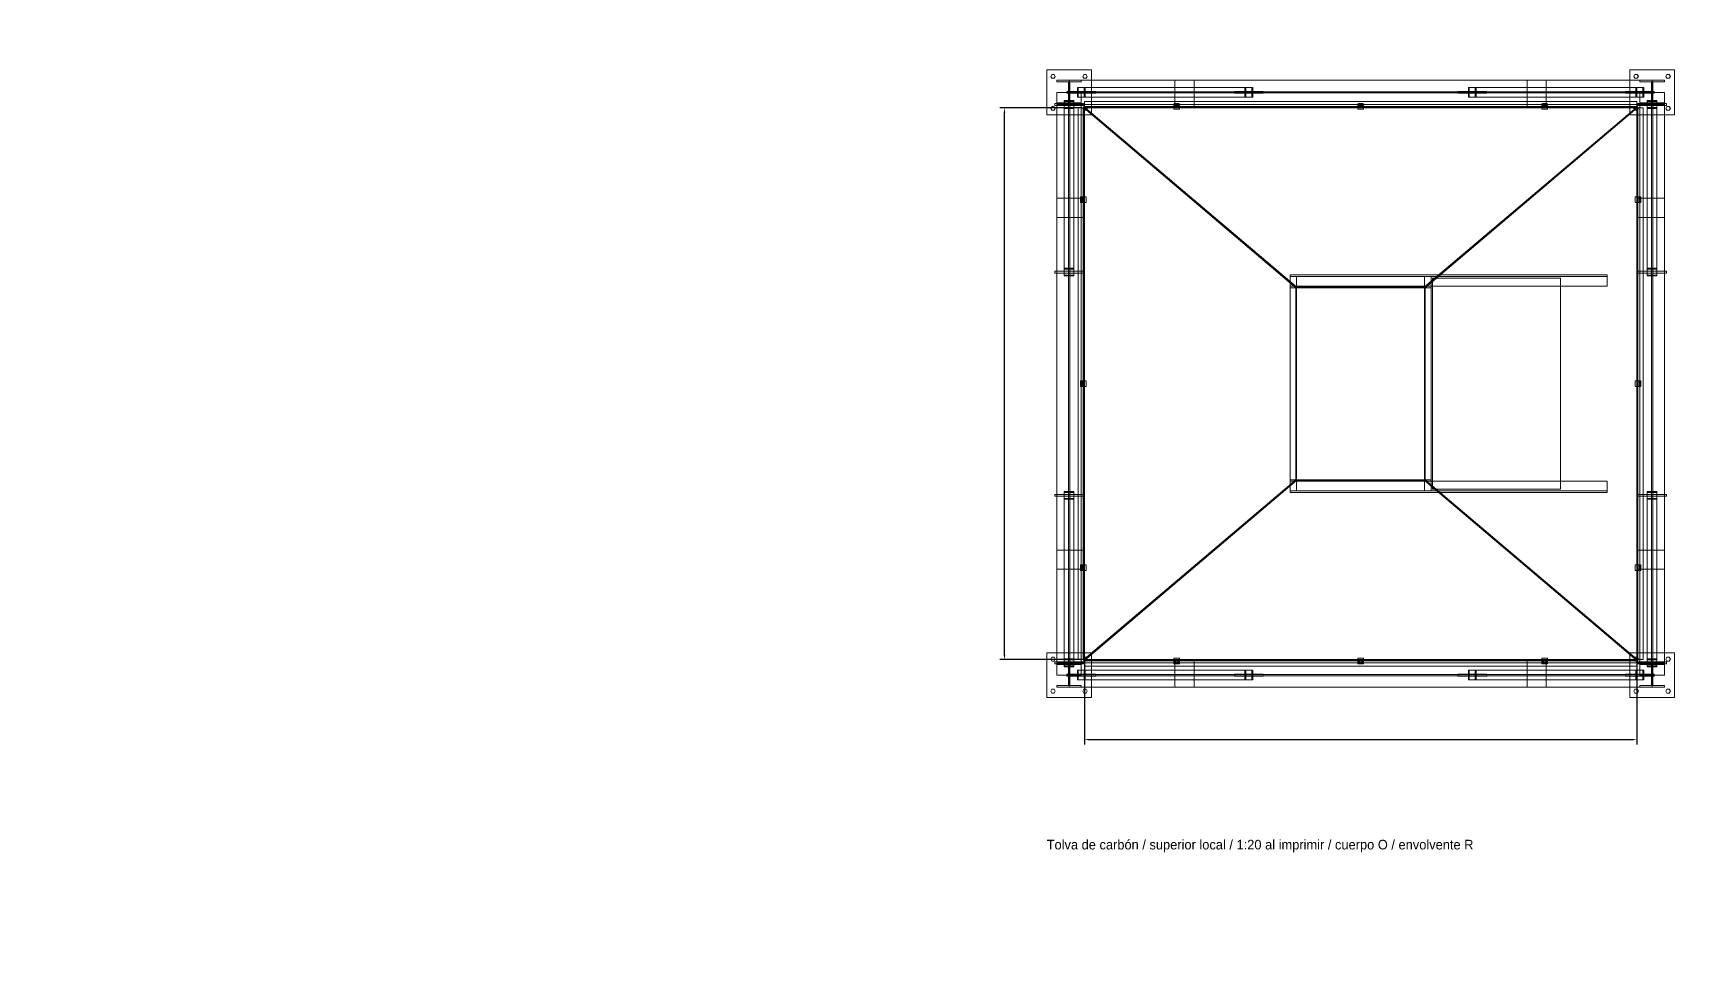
# Model space of a CAD drawing. Header units: millimetres. Extents: x -191664 to 191490, y -197311 to 10263.
# Drawn here: x -6332 to 4086, y -50645 to -44848 of the extents above; entities that cross this region are included whole.
import ezdxf

# ---------------------------------------------------------------- set-up
doc = ezdxf.new("R2010")
doc.units = ezdxf.units.MM
for name, color, linetype, lineweight in [('COTAS_O', 1, 'Continuous', 0), ('DET_tolva_superior', 7, 'Continuous', 0), ('R15_COTAS_TRANSPORTE_P', 1, 'Continuous', 0), ('TEXTOS', 4, 'Continuous', 0)]:
    doc.layers.add(name, color=color, linetype=linetype, lineweight=lineweight)
doc.dimstyles.new('PLANTA_20', dxfattribs={"dimtxt": 50, "dimasz": 30, "dimexe": 30, "dimexo": 16, "dimgap": 20, "dimtad": 1, "dimtih": 1, "dimtoh": 1, "dimdec": 1, "dimzin": 0, "dimdsep": 46, "dimcen": 0.09, "dimadec": 0, "dimazin": 0, "dimtfac": 1, "dimtdec": 4, "dimtofl": 0, "dimtmove": 0, "dimatfit": 3, "dimfxl": 1, "dimtolj": 1, "dimtzin": 0, "dimarcsym": 0})

# ---------------------------------------------------------------- blocks, each defined once
blk = doc.blocks.new('*D44')
at = {"layer": 'COTAS_O', "color": 0, "lineweight": -2, "transparency": 16777216}
for p, q in [((236.5, -48779.5), (236.5, -49293.5)), ((3686.5, -48779.5), (3686.5, -49293.5)), ((266.5, -49263.5), (3656.5, -49263.5))]:
    blk.add_line(p, q, dxfattribs=at)
at = {"layer": 'COTAS_O', "color": 0, "transparency": 16777216}
for points in [[(266.5, -49258.5), (266.5, -49268.5), (236.5, -49263.5)], [(3656.5, -49258.5), (3656.5, -49268.5), (3686.5, -49263.5)]]:
    blk.add_solid(points, dxfattribs=at)
at = {"layer": 'Defpoints', "color": 0, "transparency": 16777216}
for p in [(236.5, -48763.5), (3686.5, -48763.5), (3686.5, -49263.5)]:
    blk.add_point(p, dxfattribs=at)
blk = doc.blocks.new('*D45')
at = {"layer": 'COTAS_O', "color": 0, "lineweight": -2, "transparency": 16777216}
for p, q in [((220.5, -45313.5), (-293.5, -45313.5)), ((-263.5, -48733.5), (-263.5, -45343.5)), ((220.5, -48763.5), (-293.5, -48763.5))]:
    blk.add_line(p, q, dxfattribs=at)
at = {"layer": 'COTAS_O', "color": 0, "transparency": 16777216}
for points in [[(-268.5, -45343.5), (-258.5, -45343.5), (-263.5, -45313.5)], [(-268.5, -48733.5), (-258.5, -48733.5), (-263.5, -48763.5)]]:
    blk.add_solid(points, dxfattribs=at)
at = {"layer": 'Defpoints', "color": 0, "transparency": 16777216}
for p in [(-263.5, -45313.5), (236.5, -45313.5), (236.5, -48763.5)]:
    blk.add_point(p, dxfattribs=at)
blk = doc.blocks.new('*D132')
at = {"layer": 'Defpoints', "color": 0, "transparency": 16777216}
for p in [(-500, -194490), (-500, -194490), (500, -194490), (203, -194657), (440, -194832)]:
    blk.add_point(p, dxfattribs=at)
at = {"layer": 'R15_COTAS_TRANSPORTE_P', "color": 0, "lineweight": -2, "transparency": 16777216}
blk.add_arc((-500, -194490), 723, 342.3783, 357.6217, dxfattribs=at)
at = {"layer": 'R15_COTAS_TRANSPORTE_P', "color": 0, "transparency": 16777216}
for points in [[(217, -194520), (227, -194520), (223, -194490)], [(194, -194710), (184, -194707), (179, -194737)]]:
    blk.add_solid(points, dxfattribs=at)
blk = doc.blocks.new('*D133')
at = {"layer": 'Defpoints', "color": 0, "transparency": 16777216}
for p in [(440, -194148), (-500, -194490), (-500, -194490), (218, -194406), (500, -194490)]:
    blk.add_point(p, dxfattribs=at)
at = {"layer": 'R15_COTAS_TRANSPORTE_P', "color": 0, "lineweight": -2, "transparency": 16777216}
blk.add_arc((-500, -194490), 723, 2.3783, 17.6217, dxfattribs=at)
at = {"layer": 'R15_COTAS_TRANSPORTE_P', "color": 0, "transparency": 16777216}
for points in [[(184, -194273), (194, -194270), (179, -194243)], [(227, -194460), (217, -194460), (223, -194490)]]:
    blk.add_solid(points, dxfattribs=at)

msp = doc.modelspace()

# ---------------------------------------------------------------- linework, layer by layer
at = {"layer": 'DET_tolva_superior', "color": 156, "true_color": 0x164b78}
for p, q in [((0, -45357), (0, -45077)), ((0, -45077), (280, -45077)), ((280, -45077), (280, -45357)), ((3643, -45357), (3643, -45077)), ((3643, -45077), (3923, -45077)), ((3923, -45077), (3923, -45357)), ((63.5, -45140.5), (216.5, -45140.5)), ((63.5, -45151.5), (63.5, -45140.5)), ((63.5, -45151.5), (216.5, -45151.5)), ((126.5, -45223), (126.5, -45211)), ((126.5, -45211), (306.5, -45211)), ((136, -45151.5), (144, -45151.5)), ((136, -45282.5), (136, -45151.5)), ((140, -45293.5), (140, -45140.5)), ((140, -45140.5), (3783, -45140.5)), ((140, -45221), (140, -45213)), ((140, -45213), (3783, -45213)), ((144, -45282.5), (144, -45151.5)), ((1238.92, -45187), (191.92, -45187)), ((191.92, -45187), (191.92, -45247)), ((241.08, -45187), (191.92, -45187)), ((1244.77, -45187), (197.77, -45187)), ((197.77, -45187), (197.77, -45247)), ((235.23, -45187), (197.77, -45187)), ((216.5, -45151.5), (216.5, -45140.5)), ((235.23, -45247), (235.23, -45187)), ((235.23, -45187), (1282.23, -45187)), ((241.08, -45247), (241.08, -45187)), ((241.08, -45187), (1288.08, -45187)), ((306.5, -45211), (306.5, -45223)), ((801.5, -45313.5), (801.5, -45140.5)), ((801.5, -45140.5), (921.5, -45140.5)), ((921.5, -45140.5), (921.5, -45313.5)), ((1173.5, -45223), (1173.5, -45211)), ((1173.5, -45211), (1353.5, -45211)), ((1238.92, -45247), (1238.92, -45187)), ((1238.92, -45187), (1288.08, -45187)), ((1244.77, -45247), (1244.77, -45187)), ((1244.77, -45187), (1282.23, -45187)), ((1282.23, -45187), (1282.23, -45247)), ((1288.08, -45187), (1288.08, -45247)), ((1353.5, -45211), (1353.5, -45223)), ((2569.5, -45223), (2569.5, -45211)), ((2569.5, -45211), (2749.5, -45211)), ((2634.92, -45247), (2634.92, -45187)), ((2634.92, -45187), (3681.92, -45187)), ((2634.92, -45187), (2684.08, -45187)), ((2640.77, -45247), (2640.77, -45187)), ((2640.77, -45187), (3687.77, -45187)), ((2640.77, -45187), (2678.23, -45187)), ((3725.23, -45187), (2678.23, -45187)), ((2678.23, -45187), (2678.23, -45247)), ((3731.08, -45187), (2684.08, -45187)), ((2684.08, -45187), (2684.08, -45247)), ((2749.5, -45211), (2749.5, -45223)), ((3001.5, -45313.5), (3001.5, -45140.5)), ((3001.5, -45140.5), (3121.5, -45140.5)), ((3121.5, -45140.5), (3121.5, -45313.5)), ((3616.5, -45223), (3616.5, -45211)), ((3616.5, -45211), (3796.5, -45211)), ((3681.92, -45187), (3681.92, -45247)), ((3731.08, -45187), (3681.92, -45187)), ((3687.77, -45187), (3687.77, -45247)), ((3725.23, -45187), (3687.77, -45187)), ((3706.5, -45140.5), (3859.5, -45140.5)), ((3706.5, -45151.5), (3706.5, -45140.5)), ((3706.5, -45151.5), (3859.5, -45151.5)), ((3725.23, -45247), (3725.23, -45187)), ((3731.08, -45247), (3731.08, -45187)), ((3779, -45151.5), (3787, -45151.5)), ((3779, -45282.5), (3779, -45151.5)), ((3783, -45140.5), (3783, -45293.5)), ((3783, -45213), (3783, -45221)), ((3787, -45282.5), (3787, -45151.5)), ((3796.5, -45211), (3796.5, -45223)), ((3859.5, -45151.5), (3859.5, -45140.5)), ((50, -45299.5), (50, -45287.5)), ((50, -45287.5), (230, -45287.5)), ((230, -45299.5), (50, -45299.5)), ((63.5, -48860), (63.5, -45217)), ((63.5, -45217), (216.5, -45217)), ((63.5, -45282.5), (216.5, -45282.5)), ((63.5, -45293.5), (63.5, -45282.5)), ((63.5, -45293.5), (216.5, -45293.5)), ((110, -45268.92), (110, -46315.92)), ((170, -45268.92), (110, -45268.92)), ((110, -45268.92), (110, -45318.08)), ((110, -45274.77), (110, -46321.77)), ((170, -45274.77), (110, -45274.77)), ((110, -45274.77), (110, -45312.23)), ((110, -45312.23), (170, -45312.23)), ((110, -46359.23), (110, -45312.23)), ((306.5, -45223), (126.5, -45223)), ((136, -48860), (136, -45217)), ((136, -45217), (144, -45217)), ((136, -45282.5), (144, -45282.5)), ((3783, -45221), (140, -45221)), ((3783, -45293.5), (140, -45293.5)), ((144, -45217), (144, -48860)), ((170, -46315.92), (170, -45268.92)), ((170, -45318.08), (170, -45268.92)), ((170, -46321.77), (170, -45274.77)), ((170, -45312.23), (170, -45274.77)), ((170, -45312.23), (170, -46359.23)), ((191.92, -45247), (1238.92, -45247)), ((191.92, -45247), (241.08, -45247)), ((196.5, -48763.5), (196.5, -45313.5)), ((196.5, -45313.5), (236.5, -45313.5)), ((197.77, -45247), (1244.77, -45247)), ((197.77, -45247), (235.23, -45247)), ((216.5, -45217), (216.5, -48860)), ((216.5, -45293.5), (216.5, -45282.5)), ((230, -45287.5), (230, -45299.5)), ((230.5, -48763.5), (230.5, -45313.5)), ((236.5, -45313.5), (230.5, -45313.5)), ((1282.23, -45247), (235.23, -45247)), ((236.5, -45313.5), (236.5, -45273.5)), ((236.5, -45273.5), (3686.5, -45273.5)), ((236.5, -45307.5), (3686.5, -45307.5)), ((236.5, -45307.5), (236.5, -45313.5)), ((1288.08, -45247), (241.08, -45247)), ((794, -45288), (829, -45288)), ((794, -45323), (794, -45288)), ((921.5, -45313.5), (801.5, -45313.5)), ((829, -45323), (829, -45288)), ((1353.5, -45223), (1173.5, -45223)), ((1288.08, -45247), (1238.92, -45247)), ((1282.23, -45247), (1244.77, -45247)), ((1944, -45288), (1979, -45288)), ((1944, -45323), (1944, -45288)), ((1979, -45323), (1979, -45288)), ((2749.5, -45223), (2569.5, -45223)), ((3681.92, -45247), (2634.92, -45247)), ((2684.08, -45247), (2634.92, -45247)), ((3687.77, -45247), (2640.77, -45247)), ((2678.23, -45247), (2640.77, -45247)), ((2678.23, -45247), (3725.23, -45247)), ((2684.08, -45247), (3731.08, -45247)), ((3121.5, -45313.5), (3001.5, -45313.5)), ((3094, -45288), (3129, -45288)), ((3094, -45323), (3094, -45288)), ((3129, -45323), (3129, -45288)), ((3796.5, -45223), (3616.5, -45223)), ((3681.92, -45247), (3731.08, -45247)), ((3686.5, -45273.5), (3686.5, -45313.5)), ((3686.5, -45313.5), (3686.5, -45307.5)), ((3686.5, -45313.5), (3692.5, -45313.5)), ((3686.5, -45313.5), (3726.5, -45313.5)), ((3687.77, -45247), (3725.23, -45247)), ((3692.5, -48763.5), (3692.5, -45313.5)), ((3693, -45299.5), (3693, -45287.5)), ((3693, -45287.5), (3873, -45287.5)), ((3873, -45299.5), (3693, -45299.5)), ((3706.5, -48860), (3706.5, -45217)), ((3706.5, -45217), (3859.5, -45217)), ((3706.5, -45282.5), (3859.5, -45282.5)), ((3706.5, -45293.5), (3706.5, -45282.5)), ((3706.5, -45293.5), (3859.5, -45293.5)), ((3726.5, -45313.5), (3726.5, -48763.5)), ((3753, -45268.92), (3753, -46315.92)), ((3813, -45268.92), (3753, -45268.92)), ((3753, -45268.92), (3753, -45318.08)), ((3753, -45274.77), (3753, -46321.77)), ((3813, -45274.77), (3753, -45274.77)), ((3753, -45274.77), (3753, -45312.23)), ((3753, -45312.23), (3813, -45312.23)), ((3753, -46359.23), (3753, -45312.23)), ((3779, -48860), (3779, -45217)), ((3779, -45217), (3787, -45217)), ((3779, -45282.5), (3787, -45282.5)), ((3787, -45217), (3787, -48860)), ((3813, -46315.92), (3813, -45268.92)), ((3813, -45318.08), (3813, -45268.92)), ((3813, -46321.77), (3813, -45274.77)), ((3813, -45312.23), (3813, -45274.77)), ((3813, -45312.23), (3813, -46359.23)), ((3859.5, -45217), (3859.5, -48860)), ((3859.5, -45293.5), (3859.5, -45282.5)), ((3873, -45287.5), (3873, -45299.5)), ((280, -45357), (0, -45357)), ((110, -45318.08), (170, -45318.08)), ((110, -46365.08), (110, -45318.08)), ((170, -45318.08), (170, -46365.08)), ((794, -45323), (829, -45323)), ((1944, -45323), (1979, -45323)), ((3094, -45323), (3129, -45323)), ((3923, -45357), (3643, -45357)), ((3753, -45318.08), (3813, -45318.08)), ((3753, -46365.08), (3753, -45318.08)), ((3813, -45318.08), (3813, -46365.08)), ((63.5, -45998.5), (63.5, -45878.5)), ((63.5, -45878.5), (236.5, -45878.5)), ((211, -45871), (246, -45871)), ((211, -45906), (211, -45871)), ((211, -45906), (246, -45906)), ((236.5, -45878.5), (236.5, -45998.5)), ((246, -45906), (246, -45871)), ((3677, -45871), (3712, -45871)), ((3677, -45906), (3677, -45871)), ((3677, -45906), (3712, -45906)), ((3686.5, -45998.5), (3686.5, -45878.5)), ((3686.5, -45878.5), (3859.5, -45878.5)), ((3712, -45906), (3712, -45871)), ((3859.5, -45878.5), (3859.5, -45998.5)), ((236.5, -45998.5), (63.5, -45998.5)), ((3859.5, -45998.5), (3686.5, -45998.5)), ((50, -46346.5), (50, -46334.5)), ((50, -46334.5), (230, -46334.5)), ((230, -46346.5), (50, -46346.5)), ((110, -46315.92), (170, -46315.92)), ((110, -46365.08), (110, -46315.92)), ((110, -46321.77), (170, -46321.77)), ((110, -46359.23), (110, -46321.77)), ((170, -46359.23), (110, -46359.23)), ((170, -46315.92), (170, -46365.08)), ((170, -46321.77), (170, -46359.23)), ((230, -46334.5), (230, -46346.5)), ((1521.5, -46428.5), (1521.5, -46358.5)), ((1521.5, -46358.5), (3501.5, -46358.5)), ((1521.5, -46368.5), (1521.5, -46358.5)), ((3501.5, -46358.5), (3501.5, -46428.5)), ((3501.5, -46358.5), (3501.5, -46368.5)), ((3693, -46346.5), (3693, -46334.5)), ((3693, -46334.5), (3873, -46334.5)), ((3873, -46346.5), (3693, -46346.5)), ((3753, -46315.92), (3813, -46315.92)), ((3753, -46365.08), (3753, -46315.92)), ((3753, -46321.77), (3813, -46321.77)), ((3753, -46359.23), (3753, -46321.77)), ((3813, -46359.23), (3753, -46359.23)), ((3813, -46315.92), (3813, -46365.08)), ((3813, -46321.77), (3813, -46359.23)), ((3873, -46334.5), (3873, -46346.5)), ((170, -46365.08), (110, -46365.08)), ((3501.5, -46368.5), (1521.5, -46368.5)), ((3501.5, -46428.5), (1521.5, -46428.5)), ((3813, -46365.08), (3753, -46365.08)), ((211, -47021), (246, -47021)), ((211, -47056), (211, -47021)), ((211, -47056), (246, -47056)), ((246, -47056), (246, -47021)), ((3677, -47021), (3712, -47021)), ((3677, -47056), (3677, -47021)), ((3677, -47056), (3712, -47056)), ((3712, -47056), (3712, -47021)), ((110, -48758.92), (110, -47711.92)), ((110, -47711.92), (170, -47711.92)), ((110, -47761.08), (110, -47711.92)), ((170, -47711.92), (170, -48758.92)), ((170, -47711.92), (170, -47761.08)), ((1521.5, -47718.5), (1521.5, -47648.5)), ((1521.5, -47648.5), (3501.5, -47648.5)), ((1521.5, -47718.5), (1521.5, -47708.5)), ((1521.5, -47708.5), (3501.5, -47708.5)), ((3501.5, -47648.5), (3501.5, -47718.5)), ((3501.5, -47708.5), (3501.5, -47718.5)), ((3753, -48758.92), (3753, -47711.92)), ((3753, -47711.92), (3813, -47711.92)), ((3753, -47761.08), (3753, -47711.92)), ((3813, -47711.92), (3813, -48758.92)), ((3813, -47711.92), (3813, -47761.08)), ((50, -47742.5), (50, -47730.5)), ((50, -47730.5), (230, -47730.5)), ((230, -47742.5), (50, -47742.5)), ((110, -48764.77), (110, -47717.77)), ((110, -47717.77), (170, -47717.77)), ((110, -47755.23), (110, -47717.77)), ((170, -47755.23), (110, -47755.23)), ((110, -47755.23), (110, -48802.23)), ((170, -47761.08), (110, -47761.08)), ((110, -47761.08), (110, -48808.08)), ((170, -47717.77), (170, -48764.77)), ((170, -47717.77), (170, -47755.23)), ((170, -48802.23), (170, -47755.23)), ((170, -48808.08), (170, -47761.08)), ((230, -47730.5), (230, -47742.5)), ((3501.5, -47718.5), (1521.5, -47718.5)), ((3693, -47742.5), (3693, -47730.5)), ((3693, -47730.5), (3873, -47730.5)), ((3873, -47742.5), (3693, -47742.5)), ((3753, -48764.77), (3753, -47717.77)), ((3753, -47717.77), (3813, -47717.77)), ((3753, -47755.23), (3753, -47717.77)), ((3813, -47755.23), (3753, -47755.23)), ((3753, -47755.23), (3753, -48802.23)), ((3813, -47761.08), (3753, -47761.08)), ((3753, -47761.08), (3753, -48808.08)), ((3813, -47717.77), (3813, -48764.77)), ((3813, -47717.77), (3813, -47755.23)), ((3813, -48802.23), (3813, -47755.23)), ((3813, -48808.08), (3813, -47761.08)), ((3873, -47730.5), (3873, -47742.5)), ((63.5, -48198.5), (63.5, -48078.5)), ((63.5, -48078.5), (236.5, -48078.5)), ((236.5, -48078.5), (236.5, -48198.5)), ((3686.5, -48198.5), (3686.5, -48078.5)), ((3686.5, -48078.5), (3859.5, -48078.5)), ((3859.5, -48078.5), (3859.5, -48198.5)), ((236.5, -48198.5), (63.5, -48198.5)), ((211, -48171), (246, -48171)), ((211, -48206), (211, -48171)), ((211, -48206), (246, -48206)), ((246, -48206), (246, -48171)), ((3677, -48171), (3712, -48171)), ((3677, -48206), (3677, -48171)), ((3677, -48206), (3712, -48206)), ((3859.5, -48198.5), (3686.5, -48198.5)), ((3712, -48206), (3712, -48171)), ((0, -49000), (0, -48720)), ((0, -48720), (280, -48720)), ((280, -48720), (280, -49000)), ((794, -48754), (829, -48754)), ((794, -48789), (794, -48754)), ((829, -48789), (829, -48754)), ((1944, -48754), (1979, -48754)), ((1944, -48789), (1944, -48754)), ((1979, -48789), (1979, -48754)), ((3094, -48754), (3129, -48754)), ((3094, -48789), (3094, -48754)), ((3129, -48789), (3129, -48754)), ((3643, -49000), (3643, -48720)), ((3643, -48720), (3923, -48720)), ((3923, -48720), (3923, -49000)), ((50, -48789.5), (50, -48777.5)), ((50, -48777.5), (230, -48777.5)), ((230, -48789.5), (50, -48789.5)), ((63.5, -48783.5), (216.5, -48783.5)), ((63.5, -48794.5), (63.5, -48783.5)), ((63.5, -48794.5), (216.5, -48794.5)), ((170, -48758.92), (110, -48758.92)), ((110, -48758.92), (110, -48808.08)), ((170, -48764.77), (110, -48764.77)), ((110, -48764.77), (110, -48802.23)), ((110, -48802.23), (170, -48802.23)), ((110, -48808.08), (170, -48808.08)), ((126.5, -48866), (126.5, -48854)), ((126.5, -48854), (306.5, -48854)), ((136, -48794.5), (144, -48794.5)), ((136, -48925.5), (136, -48794.5)), ((140, -48936.5), (140, -48783.5)), ((140, -48783.5), (3783, -48783.5)), ((140, -48864), (140, -48856)), ((140, -48856), (3783, -48856)), ((144, -48925.5), (144, -48794.5)), ((170, -48808.08), (170, -48758.92)), ((170, -48802.23), (170, -48764.77)), ((1238.92, -48830), (191.92, -48830)), ((191.92, -48830), (191.92, -48890)), ((241.08, -48830), (191.92, -48830)), ((236.5, -48763.5), (196.5, -48763.5)), ((1244.77, -48830), (197.77, -48830)), ((197.77, -48830), (197.77, -48890)), ((235.23, -48830), (197.77, -48830)), ((216.5, -48794.5), (216.5, -48783.5)), ((230, -48777.5), (230, -48789.5)), ((230.5, -48763.5), (236.5, -48763.5)), ((235.23, -48890), (235.23, -48830)), ((235.23, -48830), (1282.23, -48830)), ((236.5, -48769.5), (236.5, -48763.5)), ((236.5, -48803.5), (236.5, -48763.5)), ((236.5, -48769.5), (3686.5, -48769.5)), ((3686.5, -48803.5), (236.5, -48803.5)), ((241.08, -48890), (241.08, -48830)), ((241.08, -48830), (1288.08, -48830)), ((306.5, -48854), (306.5, -48866)), ((794, -48789), (829, -48789)), ((801.5, -48763.5), (921.5, -48763.5)), ((801.5, -48936.5), (801.5, -48763.5)), ((921.5, -48763.5), (921.5, -48936.5)), ((1173.5, -48866), (1173.5, -48854)), ((1173.5, -48854), (1353.5, -48854)), ((1238.92, -48890), (1238.92, -48830)), ((1238.92, -48830), (1288.08, -48830)), ((1244.77, -48890), (1244.77, -48830)), ((1244.77, -48830), (1282.23, -48830)), ((1282.23, -48830), (1282.23, -48890)), ((1288.08, -48830), (1288.08, -48890)), ((1353.5, -48854), (1353.5, -48866)), ((1944, -48789), (1979, -48789)), ((2569.5, -48866), (2569.5, -48854)), ((2569.5, -48854), (2749.5, -48854)), ((2634.92, -48890), (2634.92, -48830)), ((2634.92, -48830), (3681.92, -48830)), ((2634.92, -48830), (2684.08, -48830)), ((2640.77, -48890), (2640.77, -48830)), ((2640.77, -48830), (3687.77, -48830)), ((2640.77, -48830), (2678.23, -48830)), ((3725.23, -48830), (2678.23, -48830)), ((2678.23, -48830), (2678.23, -48890)), ((3731.08, -48830), (2684.08, -48830)), ((2684.08, -48830), (2684.08, -48890)), ((2749.5, -48854), (2749.5, -48866)), ((3001.5, -48763.5), (3121.5, -48763.5)), ((3001.5, -48936.5), (3001.5, -48763.5)), ((3094, -48789), (3129, -48789)), ((3121.5, -48763.5), (3121.5, -48936.5)), ((3616.5, -48866), (3616.5, -48854)), ((3616.5, -48854), (3796.5, -48854)), ((3681.92, -48830), (3681.92, -48890)), ((3731.08, -48830), (3681.92, -48830)), ((3692.5, -48763.5), (3686.5, -48763.5)), ((3726.5, -48763.5), (3686.5, -48763.5)), ((3686.5, -48763.5), (3686.5, -48769.5)), ((3686.5, -48763.5), (3686.5, -48803.5)), ((3687.77, -48830), (3687.77, -48890)), ((3725.23, -48830), (3687.77, -48830)), ((3693, -48789.5), (3693, -48777.5)), ((3693, -48777.5), (3873, -48777.5)), ((3873, -48789.5), (3693, -48789.5)), ((3706.5, -48783.5), (3859.5, -48783.5)), ((3706.5, -48794.5), (3706.5, -48783.5)), ((3706.5, -48794.5), (3859.5, -48794.5)), ((3725.23, -48890), (3725.23, -48830)), ((3731.08, -48890), (3731.08, -48830)), ((3813, -48758.92), (3753, -48758.92)), ((3753, -48758.92), (3753, -48808.08)), ((3813, -48764.77), (3753, -48764.77)), ((3753, -48764.77), (3753, -48802.23)), ((3753, -48802.23), (3813, -48802.23)), ((3753, -48808.08), (3813, -48808.08)), ((3779, -48794.5), (3787, -48794.5)), ((3779, -48925.5), (3779, -48794.5)), ((3783, -48783.5), (3783, -48936.5)), ((3783, -48856), (3783, -48864)), ((3787, -48925.5), (3787, -48794.5)), ((3796.5, -48854), (3796.5, -48866)), ((3813, -48808.08), (3813, -48758.92)), ((3813, -48802.23), (3813, -48764.77)), ((3859.5, -48794.5), (3859.5, -48783.5)), ((3873, -48777.5), (3873, -48789.5)), ((216.5, -48860), (63.5, -48860)), ((63.5, -48925.5), (216.5, -48925.5)), ((63.5, -48936.5), (63.5, -48925.5)), ((63.5, -48936.5), (216.5, -48936.5)), ((306.5, -48866), (126.5, -48866)), ((144, -48860), (136, -48860)), ((136, -48925.5), (144, -48925.5)), ((3783, -48864), (140, -48864)), ((3783, -48936.5), (140, -48936.5)), ((191.92, -48890), (1238.92, -48890)), ((191.92, -48890), (241.08, -48890)), ((197.77, -48890), (1244.77, -48890)), ((197.77, -48890), (235.23, -48890)), ((216.5, -48936.5), (216.5, -48925.5)), ((1282.23, -48890), (235.23, -48890)), ((1288.08, -48890), (241.08, -48890)), ((921.5, -48936.5), (801.5, -48936.5)), ((1353.5, -48866), (1173.5, -48866)), ((1288.08, -48890), (1238.92, -48890)), ((1282.23, -48890), (1244.77, -48890)), ((2749.5, -48866), (2569.5, -48866)), ((3681.92, -48890), (2634.92, -48890)), ((2684.08, -48890), (2634.92, -48890)), ((3687.77, -48890), (2640.77, -48890)), ((2678.23, -48890), (2640.77, -48890)), ((2678.23, -48890), (3725.23, -48890)), ((2684.08, -48890), (3731.08, -48890)), ((3121.5, -48936.5), (3001.5, -48936.5)), ((3796.5, -48866), (3616.5, -48866)), ((3681.92, -48890), (3731.08, -48890)), ((3687.77, -48890), (3725.23, -48890)), ((3859.5, -48860), (3706.5, -48860)), ((3706.5, -48925.5), (3859.5, -48925.5)), ((3706.5, -48936.5), (3706.5, -48925.5)), ((3706.5, -48936.5), (3859.5, -48936.5)), ((3787, -48860), (3779, -48860)), ((3779, -48925.5), (3787, -48925.5)), ((3859.5, -48936.5), (3859.5, -48925.5)), ((280, -49000), (0, -49000)), ((3923, -49000), (3643, -49000))]:
    msp.add_line(p, q, dxfattribs=at)
at = {"layer": 'DET_tolva_superior', "color": 9, "true_color": 0xb7bec5}
for p, q in [((26, -45117), (33, -45104.88)), ((33, -45104.88), (47, -45104.88)), ((47, -45104.88), (54, -45117)), ((226, -45117), (233, -45104.88)), ((233, -45104.88), (247, -45104.88)), ((247, -45104.88), (254, -45117)), ((3669, -45117), (3676, -45104.88)), ((3676, -45104.88), (3690, -45104.88)), ((3690, -45104.88), (3697, -45117)), ((3869, -45117), (3876, -45104.88)), ((3876, -45104.88), (3890, -45104.88)), ((3890, -45104.88), (3897, -45117)), ((33, -45129.12), (26, -45117)), ((47, -45129.12), (33, -45129.12)), ((54, -45117), (47, -45129.12)), ((233, -45129.12), (226, -45117)), ((247, -45129.12), (233, -45129.12)), ((254, -45117), (247, -45129.12)), ((3676, -45129.12), (3669, -45117)), ((3690, -45129.12), (3676, -45129.12)), ((3697, -45117), (3690, -45129.12)), ((3876, -45129.12), (3869, -45117)), ((3890, -45129.12), (3876, -45129.12)), ((3897, -45117), (3890, -45129.12)), ((26, -45317), (33, -45304.88)), ((33, -45329.12), (26, -45317)), ((33, -45304.88), (47, -45304.88)), ((47, -45304.88), (54, -45317)), ((54, -45317), (47, -45329.12)), ((226, -45317), (233, -45304.88)), ((233, -45329.12), (226, -45317)), ((233, -45304.88), (247, -45304.88)), ((247, -45304.88), (254, -45317)), ((254, -45317), (247, -45329.12)), ((804.5, -45286.5), (797.5, -45286.5)), ((797.5, -45286.5), (797.5, -45298.5)), ((804.5, -45298.5), (797.5, -45298.5)), ((818.5, -45286.5), (804.5, -45286.5)), ((804.5, -45286.5), (804.5, -45298.5)), ((818.5, -45298.5), (804.5, -45298.5)), ((818.5, -45286.5), (825.5, -45286.5)), ((818.5, -45286.5), (818.5, -45298.5)), ((825.5, -45298.5), (818.5, -45298.5)), ((825.5, -45298.5), (825.5, -45286.5)), ((1954.5, -45286.5), (1947.5, -45286.5)), ((1947.5, -45286.5), (1947.5, -45298.5)), ((1954.5, -45298.5), (1947.5, -45298.5)), ((1968.5, -45286.5), (1954.5, -45286.5)), ((1954.5, -45286.5), (1954.5, -45298.5)), ((1968.5, -45298.5), (1954.5, -45298.5)), ((1968.5, -45286.5), (1975.5, -45286.5)), ((1968.5, -45286.5), (1968.5, -45298.5)), ((1975.5, -45298.5), (1968.5, -45298.5)), ((1975.5, -45298.5), (1975.5, -45286.5)), ((3104.5, -45286.5), (3097.5, -45286.5)), ((3097.5, -45286.5), (3097.5, -45298.5)), ((3104.5, -45298.5), (3097.5, -45298.5)), ((3118.5, -45286.5), (3104.5, -45286.5)), ((3104.5, -45286.5), (3104.5, -45298.5)), ((3118.5, -45298.5), (3104.5, -45298.5)), ((3118.5, -45286.5), (3125.5, -45286.5)), ((3118.5, -45286.5), (3118.5, -45298.5)), ((3125.5, -45298.5), (3118.5, -45298.5)), ((3125.5, -45298.5), (3125.5, -45286.5)), ((3669, -45317), (3676, -45304.88)), ((3676, -45329.12), (3669, -45317)), ((3676, -45304.88), (3690, -45304.88)), ((3690, -45304.88), (3697, -45317)), ((3697, -45317), (3690, -45329.12)), ((3869, -45317), (3876, -45304.88)), ((3876, -45329.12), (3869, -45317)), ((3876, -45304.88), (3890, -45304.88)), ((3890, -45304.88), (3897, -45317)), ((3897, -45317), (3890, -45329.12)), ((47, -45329.12), (33, -45329.12)), ((247, -45329.12), (233, -45329.12)), ((3690, -45329.12), (3676, -45329.12)), ((3890, -45329.12), (3876, -45329.12)), ((221.5, -45881.5), (221.5, -45874.5)), ((233.5, -45874.5), (221.5, -45874.5)), ((221.5, -45881.5), (221.5, -45895.5)), ((221.5, -45881.5), (233.5, -45881.5)), ((221.5, -45895.5), (221.5, -45902.5)), ((221.5, -45895.5), (233.5, -45895.5)), ((221.5, -45902.5), (233.5, -45902.5)), ((233.5, -45874.5), (233.5, -45881.5)), ((233.5, -45881.5), (233.5, -45895.5)), ((233.5, -45895.5), (233.5, -45902.5)), ((3701.5, -45881.5), (3701.5, -45874.5)), ((3713.5, -45874.5), (3701.5, -45874.5)), ((3701.5, -45881.5), (3701.5, -45895.5)), ((3701.5, -45881.5), (3713.5, -45881.5)), ((3701.5, -45895.5), (3701.5, -45902.5)), ((3701.5, -45895.5), (3713.5, -45895.5)), ((3701.5, -45902.5), (3713.5, -45902.5)), ((3713.5, -45874.5), (3713.5, -45881.5)), ((3713.5, -45881.5), (3713.5, -45895.5)), ((3713.5, -45895.5), (3713.5, -45902.5)), ((1521.5, -46428.5), (1521.5, -46368.5)), ((1521.5, -46438.5), (1521.5, -46368.5)), ((1521.5, -46368.5), (2401.5, -46368.5)), ((1521.5, -47708.5), (1521.5, -46368.5)), ((1521.5, -46368.5), (1561.5, -46368.5)), ((2401.5, -46438.5), (1521.5, -46438.5)), ((1561.5, -46368.5), (1561.5, -47708.5)), ((2361.5, -47708.5), (2361.5, -46368.5)), ((2361.5, -46368.5), (2401.5, -46368.5)), ((2401.5, -46368.5), (2401.5, -46438.5)), ((2401.5, -46368.5), (2401.5, -47708.5)), ((3501.5, -46368.5), (3501.5, -46428.5)), ((221.5, -47031.5), (221.5, -47024.5)), ((233.5, -47024.5), (221.5, -47024.5)), ((221.5, -47031.5), (221.5, -47045.5)), ((221.5, -47031.5), (233.5, -47031.5)), ((221.5, -47045.5), (221.5, -47052.5)), ((221.5, -47045.5), (233.5, -47045.5)), ((221.5, -47052.5), (233.5, -47052.5)), ((233.5, -47024.5), (233.5, -47031.5)), ((233.5, -47031.5), (233.5, -47045.5)), ((233.5, -47045.5), (233.5, -47052.5)), ((3701.5, -47031.5), (3701.5, -47024.5)), ((3713.5, -47024.5), (3701.5, -47024.5)), ((3701.5, -47031.5), (3701.5, -47045.5)), ((3701.5, -47031.5), (3713.5, -47031.5)), ((3701.5, -47045.5), (3701.5, -47052.5)), ((3701.5, -47045.5), (3713.5, -47045.5)), ((3701.5, -47052.5), (3713.5, -47052.5)), ((3713.5, -47024.5), (3713.5, -47031.5)), ((3713.5, -47031.5), (3713.5, -47045.5)), ((3713.5, -47045.5), (3713.5, -47052.5)), ((1521.5, -47708.5), (1521.5, -47638.5)), ((1521.5, -47638.5), (2401.5, -47638.5)), ((1521.5, -47708.5), (1521.5, -47648.5)), ((2401.5, -47708.5), (1521.5, -47708.5)), ((1561.5, -47708.5), (1521.5, -47708.5)), ((2401.5, -47708.5), (2361.5, -47708.5)), ((2401.5, -47638.5), (2401.5, -47708.5)), ((3501.5, -47648.5), (3501.5, -47708.5)), ((221.5, -48181.5), (221.5, -48174.5)), ((233.5, -48174.5), (221.5, -48174.5)), ((221.5, -48181.5), (221.5, -48195.5)), ((221.5, -48181.5), (233.5, -48181.5)), ((221.5, -48195.5), (221.5, -48202.5)), ((221.5, -48195.5), (233.5, -48195.5)), ((221.5, -48202.5), (233.5, -48202.5)), ((233.5, -48174.5), (233.5, -48181.5)), ((233.5, -48181.5), (233.5, -48195.5)), ((233.5, -48195.5), (233.5, -48202.5)), ((3701.5, -48181.5), (3701.5, -48174.5)), ((3713.5, -48174.5), (3701.5, -48174.5)), ((3701.5, -48181.5), (3701.5, -48195.5)), ((3701.5, -48181.5), (3713.5, -48181.5)), ((3701.5, -48195.5), (3701.5, -48202.5)), ((3701.5, -48195.5), (3713.5, -48195.5)), ((3701.5, -48202.5), (3713.5, -48202.5)), ((3713.5, -48174.5), (3713.5, -48181.5)), ((3713.5, -48181.5), (3713.5, -48195.5)), ((3713.5, -48195.5), (3713.5, -48202.5)), ((26, -48760), (33, -48747.88)), ((33, -48747.88), (47, -48747.88)), ((47, -48747.88), (54, -48760)), ((226, -48760), (233, -48747.88)), ((233, -48747.88), (247, -48747.88)), ((247, -48747.88), (254, -48760)), ((3669, -48760), (3676, -48747.88)), ((3676, -48747.88), (3690, -48747.88)), ((3690, -48747.88), (3697, -48760)), ((3869, -48760), (3876, -48747.88)), ((3876, -48747.88), (3890, -48747.88)), ((3890, -48747.88), (3897, -48760)), ((33, -48772.12), (26, -48760)), ((47, -48772.12), (33, -48772.12)), ((54, -48760), (47, -48772.12)), ((233, -48772.12), (226, -48760)), ((247, -48772.12), (233, -48772.12)), ((254, -48760), (247, -48772.12)), ((804.5, -48766.5), (797.5, -48766.5)), ((797.5, -48766.5), (797.5, -48778.5)), ((804.5, -48778.5), (797.5, -48778.5)), ((818.5, -48766.5), (804.5, -48766.5)), ((804.5, -48766.5), (804.5, -48778.5)), ((818.5, -48778.5), (804.5, -48778.5)), ((818.5, -48766.5), (825.5, -48766.5)), ((818.5, -48766.5), (818.5, -48778.5)), ((825.5, -48778.5), (818.5, -48778.5)), ((825.5, -48778.5), (825.5, -48766.5)), ((1954.5, -48766.5), (1947.5, -48766.5)), ((1947.5, -48766.5), (1947.5, -48778.5)), ((1954.5, -48778.5), (1947.5, -48778.5)), ((1968.5, -48766.5), (1954.5, -48766.5)), ((1954.5, -48766.5), (1954.5, -48778.5)), ((1968.5, -48778.5), (1954.5, -48778.5)), ((1968.5, -48766.5), (1975.5, -48766.5)), ((1968.5, -48766.5), (1968.5, -48778.5)), ((1975.5, -48778.5), (1968.5, -48778.5)), ((1975.5, -48778.5), (1975.5, -48766.5)), ((3104.5, -48766.5), (3097.5, -48766.5)), ((3097.5, -48766.5), (3097.5, -48778.5)), ((3104.5, -48778.5), (3097.5, -48778.5)), ((3118.5, -48766.5), (3104.5, -48766.5)), ((3104.5, -48766.5), (3104.5, -48778.5)), ((3118.5, -48778.5), (3104.5, -48778.5)), ((3118.5, -48766.5), (3125.5, -48766.5)), ((3118.5, -48766.5), (3118.5, -48778.5)), ((3125.5, -48778.5), (3118.5, -48778.5)), ((3125.5, -48778.5), (3125.5, -48766.5)), ((3676, -48772.12), (3669, -48760)), ((3690, -48772.12), (3676, -48772.12)), ((3697, -48760), (3690, -48772.12)), ((3876, -48772.12), (3869, -48760)), ((3890, -48772.12), (3876, -48772.12)), ((3897, -48760), (3890, -48772.12)), ((26, -48960), (33, -48947.88)), ((33, -48972.12), (26, -48960)), ((33, -48947.88), (47, -48947.88)), ((47, -48947.88), (54, -48960)), ((54, -48960), (47, -48972.12)), ((226, -48960), (233, -48947.88)), ((233, -48972.12), (226, -48960)), ((233, -48947.88), (247, -48947.88)), ((247, -48947.88), (254, -48960)), ((254, -48960), (247, -48972.12)), ((3669, -48960), (3676, -48947.88)), ((3676, -48972.12), (3669, -48960)), ((3676, -48947.88), (3690, -48947.88)), ((3690, -48947.88), (3697, -48960)), ((3697, -48960), (3690, -48972.12)), ((3869, -48960), (3876, -48947.88)), ((3876, -48972.12), (3869, -48960)), ((3876, -48947.88), (3890, -48947.88)), ((3890, -48947.88), (3897, -48960)), ((3897, -48960), (3890, -48972.12)), ((47, -48972.12), (33, -48972.12)), ((247, -48972.12), (233, -48972.12)), ((3690, -48972.12), (3676, -48972.12)), ((3890, -48972.12), (3876, -48972.12))]:
    msp.add_line(p, q, dxfattribs=at)
at = {"layer": 'DET_tolva_superior', "color": 252, "true_color": 0x818b94}
for p, q in [((228.5, -48763.5), (228.5, -45313.5)), ((236.5, -45313.5), (228.5, -45313.5)), ((1557.37, -46438.5), (232.37, -45313.5)), ((232.37, -45313.5), (232.37, -48763.5)), ((236.5, -45313.5), (232.37, -45313.5)), ((236.5, -45305.5), (3686.5, -45305.5)), ((236.5, -45305.5), (236.5, -45313.5)), ((3686.5, -45308.86), (236.5, -45308.86)), ((236.5, -45308.86), (1561.5, -46433.86)), ((236.5, -45313.5), (236.5, -45308.86)), ((236.5, -48763.5), (236.5, -45313.5)), ((236.5, -45313.5), (1561.5, -46438.5)), ((236.5, -45313.5), (3686.5, -45313.5)), ((2361.5, -46433.86), (3686.5, -45308.86)), ((3686.5, -45313.5), (2361.5, -46438.5)), ((2365.63, -46438.5), (3690.63, -45313.5)), ((3686.5, -45313.5), (3686.5, -45305.5)), ((3686.5, -45313.5), (3686.5, -45308.86)), ((3686.5, -48763.5), (3686.5, -45313.5)), ((3686.5, -45313.5), (3694.5, -45313.5)), ((3686.5, -45313.5), (3690.63, -45313.5)), ((3690.63, -45313.5), (3690.63, -48763.5)), ((3694.5, -48763.5), (3694.5, -45313.5)), ((1557.37, -47638.5), (1557.37, -46438.5)), ((1561.5, -46438.5), (1557.37, -46438.5)), ((1561.5, -46433.86), (2361.5, -46433.86)), ((1561.5, -46433.86), (1561.5, -46438.5)), ((1561.5, -46438.5), (1561.5, -47638.5)), ((2361.5, -46438.5), (1561.5, -46438.5)), ((2361.5, -46438.5), (2361.5, -46433.86)), ((2361.5, -46438.5), (2361.5, -47638.5)), ((2361.5, -46438.5), (2365.63, -46438.5)), ((2365.63, -47638.5), (2365.63, -46438.5)), ((232.37, -48763.5), (1557.37, -47638.5)), ((1561.5, -47638.5), (236.5, -48763.5)), ((236.5, -48768.14), (1561.5, -47643.14)), ((1557.37, -47638.5), (1561.5, -47638.5)), ((2361.5, -47638.5), (1561.5, -47638.5)), ((1561.5, -47643.14), (1561.5, -47638.5)), ((1561.5, -47643.14), (2361.5, -47643.14)), ((2361.5, -47638.5), (3686.5, -48763.5)), ((2365.63, -47638.5), (2361.5, -47638.5)), ((2361.5, -47638.5), (2361.5, -47643.14)), ((2361.5, -47643.14), (3686.5, -48768.14)), ((3690.63, -48763.5), (2365.63, -47638.5)), ((228.5, -48763.5), (236.5, -48763.5)), ((236.5, -48763.5), (232.37, -48763.5)), ((236.5, -48763.5), (3686.5, -48763.5)), ((236.5, -48771.5), (236.5, -48763.5)), ((236.5, -48763.5), (236.5, -48768.14)), ((3686.5, -48768.14), (236.5, -48768.14)), ((236.5, -48771.5), (3686.5, -48771.5)), ((3694.5, -48763.5), (3686.5, -48763.5)), ((3686.5, -48763.5), (3690.63, -48763.5)), ((3686.5, -48763.5), (3686.5, -48771.5)), ((3686.5, -48763.5), (3686.5, -48768.14))]:
    msp.add_line(p, q, dxfattribs=at)
at = {"layer": 'DET_tolva_superior', "color": 253, "true_color": 0xaab2b8}
for p, q in [((2411.5, -47698.5), (2411.5, -46378.5)), ((2411.5, -46378.5), (3211.5, -46378.5)), ((3211.5, -46378.5), (3211.5, -47698.5)), ((3211.5, -47698.5), (2411.5, -47698.5))]:
    msp.add_line(p, q, dxfattribs=at)

# ---------------------------------------------------------------- texts
at = {"layer": 'TEXTOS'}
msp.add_text('Tolva de carbón / superior local / 1:20 al imprimir / cuerpo O / envolvente R', height=60, dxfattribs=at).set_placement((0, -49950))

# ---------------------------------------------------------------- dimensions: what is measured, and where the dimension line sits
at = {"layer": 'COTAS_O'}
for p2, distance, picture, middle in [((236.5, -45313.5), 500, '*D45', (-263.5, -47038.5)), ((3686.5, -48763.5), -500, '*D44', (1961.5, -49263.5))]:
    dim = msp.add_aligned_dim(p1=(236.5, -48763.5), p2=p2, distance=distance, text='<> O', dimstyle='PLANTA_20', dxfattribs=at)
    dim.commit()
    dim.dimension.update_dxf_attribs({"geometry": picture, "text_midpoint": middle})
at = {"layer": 'R15_COTAS_TRANSPORTE_P'}
for base, line2, picture, middle in [((217.89, -194406.09), ((-500, -194490), (439.69, -194147.98)), '*D133', (191490.46, -33543.69)), ((203.29, -194656.68), ((-500, -194490), (439.69, -194832.02)), '*D132', (-191664.11, -34001.98))]:
    dim = msp.add_angular_dim_2l(base=base, line1=((-500, -194490), (500, -194490)), line2=line2, dimstyle='PLANTA_20', dxfattribs=at)
    dim.commit()
    dim.dimension.update_dxf_attribs({"geometry": picture, "text_midpoint": middle})

doc.saveas('drawing.dxf')
